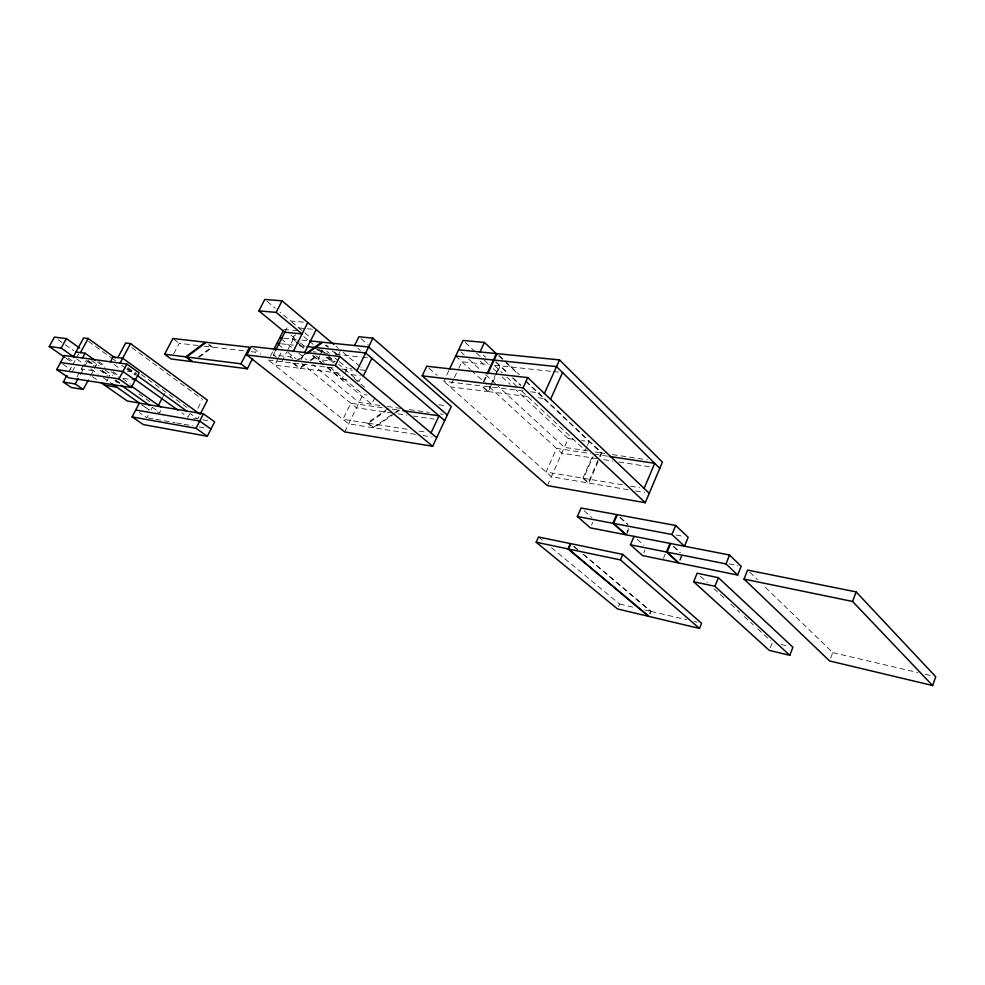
<?xml version="1.0" encoding="UTF-8"?>
<svg xmlns="http://www.w3.org/2000/svg" width="985" height="985" viewBox="0 0 985 985"><rect width="100%" height="100%" fill="white"/><g stroke="black" fill="none" stroke-linecap="round" stroke-linejoin="round"><path stroke-width="0.74" stroke-dasharray="4.92 3.69" d="M830.65 658.177L832.744 652.624L762.883 584.905M770.344 647.736L772.412 642.405L770.171 640.349M679.576 560.096L681.324 555.848M680.229 560.231L682.568 554.567M649.558 613.803L650.592 611.291L583.095 554.358M650.125 613.938L651.159 611.426L583.674 554.481M663.484 558.347L665.232 554.136M618.555 606.477L619.59 604.014L551.428 547.685M643.784 552.831L644.941 550.061M626.829 532.306L628.393 528.613M626.423 534.892L629.033 528.736M591.554 525.054L592.761 522.235M598.117 461.657L588.808 483.069L583.563 478.291L592.933 456.794M598.03 460.217L588.144 482.958L582.886 478.181L546.072 472.024L556.55 448.397L590.483 453.556M599.656 456.474L601.219 452.891L523.17 378.942M600.321 456.584L601.884 452.989L526.088 381.133M586.9 446.673L585.238 450.477L519.181 388.644M587.454 445.417L589.129 441.612L581.667 440.529M582.886 478.181L593.438 454.011M547.438 485.617L568.259 438.571L515.648 389.506M453.765 378.929L450.034 386.859L487.673 391.525L490.173 386.108M490.801 384.753L495.184 375.26M495.812 373.906L499.567 365.78L495.098 365.3M523.146 390.897L482.133 385.948L488.363 391.611L492.118 383.473M492.746 382.118L497.129 372.625M497.757 371.271L500.257 365.854L551.92 371.394M483.339 381.786L486.491 374.977M484.029 381.86L487.193 375.063M454.38 377.6L458.111 369.671M458.739 368.341L461.842 361.729L489.139 364.659M448.778 370.692L443.767 381.306L481.456 385.861L487.673 391.525M374.903 397.546L371.665 404.244L324.361 365.337M344.725 431.935L362.936 394.48L367.134 395.059M360.436 378.609L359.082 381.367L338.631 364.351M327.094 366.999L341.881 379.176L343.888 375.076M344.565 373.709L347.249 368.255L351.559 368.759M338.914 354.046L340.145 351.559M319.829 355.819L317.995 359.513L335.22 361.52L326.983 354.662M320.445 354.6L322.895 349.675M301.09 359.722L303.836 354.243M294.256 335.466L292.434 339.074L298.344 343.937M281.858 361.754L286.635 352.285M287.325 350.931L295.512 334.703M274.692 352.199L273.313 354.908L290.489 356.915L292.496 352.95M284.825 332.216L288.642 324.705M278.029 358.725L274.766 365.164L299.12 368.181L305.128 363.859M278.669 357.444L282.584 349.712M270.395 356.25L273.017 351.091M198.945 416.618L197.726 418.982L190.327 413.663M189.76 413.798L187.95 417.308L181.696 412.826M197.874 408.344L201.826 400.686M148.095 415.461L146.913 417.751L139.427 412.592M162.463 397.608L164.606 393.52M157.071 412.038L159.705 412.481L161.503 409.058M151.062 409.772L152.256 407.494M173.717 353.726L179.208 343.309L198.391 345.538M106.762 381.293L108.165 378.683M72.656 370.84L74.54 367.331M90.46 376.073L98.414 361.36L105.752 366.58M77.039 376.91L85.67 361.015M80.314 374.546L83.959 367.836M84.685 366.494L87.616 361.101M69.085 371.407L71.991 366.1M72.718 364.77L75.623 359.427M76.337 358.121L78.504 354.132L80.758 355.72M198.194 357.099L211.676 347.077L208.512 344.639M199.13 357.223L212.625 347.188L245.388 350.992M295.192 361.335L304.821 354.366M298.677 359.722L305.904 354.489M309.93 360.399L315.926 356.065M293.862 363.206L300.203 368.316L305.005 364.856M311.014 360.522L317.022 356.188M382.192 407.692L350.795 403.21L342.94 419.327L367.245 423.082L388.176 408.553M394.911 413.392L374.017 427.847L368.316 423.254L385.578 411.274M391.365 414.931L372.946 427.675L367.245 423.082M394.985 412.419L398.494 409.994M396.081 412.58L399.59 410.154M303.491 322.144L290.538 320.95L280.011 312.159M298.923 327.943L306.126 328.633M307.566 328.768L316.197 329.606M284.012 329.421L296.682 330.664M284 338.2L296.263 339.48M301.878 340.059L310.497 340.958M553.447 371.554L559.517 372.207M281.451 343.827L293.456 345.119M299.452 345.772L305.449 346.425M313.23 351.768L316.234 352.101M323.351 352.901L327.906 353.406M335.491 354.243L361.298 357.124M362.812 357.296L367.368 357.801M204.289 346.215L211.676 347.077M251.347 351.694L255.817 352.211L252.652 349.7M360.178 369.794L364.475 370.311L361.089 367.454M268.425 360.128L334.395 368.094M341.894 369.006L352.408 370.274M530.73 391.808L539.842 392.916M300.203 368.316L342.226 373.512M351.226 374.632L360.227 375.753M488.363 391.611L529.302 396.672M538.401 397.805L545.986 398.74M341.881 379.176L349.047 380.087M438.756 404.786L447.104 405.931M379.939 405.426L359.057 402.459L312.91 364.795M387.4 406.473L400.821 408.381M409.489 409.6L429.152 412.395M440.369 413.983L443.139 414.365M127.151 371.074L136.102 372.342M392.289 409.132L399.836 410.216M392.325 413.01L356.459 407.802L301.878 363.539M397.928 413.823L406.977 415.141M412.998 416.015L434.114 419.093M568.259 438.571L575.708 439.655M93.366 370.692L81.373 368.932L85.042 371.505M123.26 378.363L135.204 380.148M587.959 450.884L564.38 447.338L498.004 386.12M595.322 452.004L601.219 452.891M601.884 452.989L604.913 453.445M612.485 454.59L647.28 459.835M594.115 454.11L607.745 456.19M368.316 423.254L407.137 429.251M419.081 431.085L426.542 432.243M597.144 458.641L561.782 453.186L485.026 382.943M603.817 459.675L612.904 461.079M618.949 462.014L650.716 466.927M415.436 434.348L348.653 423.87L268.08 359.857M423.021 435.53L432.206 436.971M583.563 478.291L622.914 484.866M630.486 486.122L639.561 487.637M628.159 489.73L551.366 476.728L442.77 380.419M635.645 490.998L644.732 492.525M193.54 418.256L196.323 418.736M202.701 419.832L208.672 420.841M148.378 417.997L154.362 419.068M155.827 419.302L175.231 422.75M176.684 422.996L182.681 424.067M184.133 424.301L193.109 425.902M199.044 426.936L205.028 428.007M676.252 535.027L683.701 536.443M729.146 563.863L738.159 565.661M832.744 652.624L917.835 672.533M925.297 674.282L931.268 675.685M619.59 604.014L634.352 607.486M644.695 609.912L650.592 611.291M651.159 611.426L686.742 619.774M694.154 621.523L697.121 622.212M781.203 644.486L788.517 646.209M62.941 364.179L70.23 369.178M67.99 357.986L74.023 362.16M141.803 404.884L149.227 410.043L141.766 404.786M66.192 358.331L71.031 361.717M92.405 376.639L97.306 380.062M76.941 359.143L84.55 364.585M90.768 368.956L98.278 374.14M103.203 377.6L110.665 382.943M88.33 360.781L95.779 366.038M101.984 370.422L109.421 375.679M115.627 380.062L121.832 384.445M58.041 339.677L64.062 343.925M65.256 344.775L73.69 350.734M87.603 360.559L94.929 365.731M102.243 370.902L109.569 376.073M115.824 380.493L120.835 384.039M86.212 360.608L93.686 365.891M99.916 370.286L107.39 375.556M114.863 380.826L117.35 382.586M152.232 407.211L159.705 412.481M97.478 362.049L104.939 367.331M111.157 371.751L118.606 377.033M91.654 360.522L99.103 365.804M105.309 370.2L112.758 375.482M138.836 393.938L150.016 401.855M113.09 371.788L117.978 375.26M122.891 378.757L130.426 384.113M114.137 364.487L120.392 368.969M127.976 367.725L136.706 374.004M127.459 368.452L136.09 374.657M88.539 341.463L111.945 358.281M113.177 359.168L115.639 360.941M121.795 365.361L125.501 368.021M126.733 368.895L135.351 375.1M141.175 374.435L187.864 408.122M131.855 347.557L202.491 399.417M173.963 339.32L179.208 343.309M209.46 344.75L212.625 347.188M253.65 348.394L260.865 354.12M273.313 354.908L276.514 357.481M292.779 363.071L299.12 368.181M290.489 356.915L292.631 358.651M278.139 344.294L283.237 348.431M287.632 351.99L295.943 358.725M280.971 338.729L291.609 347.422M298.714 353.209L307 359.968M293.259 339.16L295.623 341.106M296.793 342.066L303.86 347.89M313.279 355.634L321.406 362.32M299.526 344.91L304.254 348.801M312.541 355.61L323.178 364.364M538.5 537.01L544.373 541.861M291.08 335.245L299.329 342.041M300.511 343.014L305.215 346.905M315.816 355.634L324.065 362.443M329.95 367.294L362.936 394.48M321.098 349.773L325.801 353.689M303.749 336.538L313.168 344.356M319.054 349.244L322.575 352.187M328.461 357.075L334.358 361.963M354.366 378.597L364.955 387.4M317.638 349.256L321.381 352.359M327.217 357.198L334.223 363.009M314.449 347.397L320.285 352.236M326.121 357.075L333.127 362.886M267.132 301.422L275.32 308.256M291.597 321.824L303.614 331.846M304.784 332.832L310.632 337.707M326.897 351.276L329.162 353.159M334.814 357.875L338.2 360.707M339.333 361.643L347.249 368.255M325.222 345.058L327.537 347.003M332.191 350.894L336.845 354.797M326.318 345.169L328.645 347.114M334.469 351.99L337.954 354.92M336.082 346.363L338.421 348.345M343.014 352.224L359.956 366.506M574.366 546.626L577.85 549.581M573.787 546.515L577.272 549.458M358.023 348.53L360.35 350.512M361.187 338.754L368.107 344.738M584.277 510.87L591.825 517.519M429.054 368.255L437.057 375.359M637.307 539.374L643.907 545.308M619.848 517.482L627.297 524.217M620.501 517.593L627.95 524.34M455.673 356.077L470.35 369.51M471.47 370.545L483.894 381.909M700.507 576.348L707.255 582.541M713.99 588.735L726.351 600.087M730.845 604.211L739.833 612.473M744.328 616.598L753.316 624.859M757.81 628.996L769.051 639.314M673.235 546.429L679.749 552.425M460.869 351.891L464.255 355.006M468.749 359.156L481.123 370.557M485.63 374.706L496.871 385.086M673.888 546.552L680.401 552.56M480.114 361.163L483.192 364.019M465.289 342.534L475.361 351.928M476.481 352.962L483.192 359.229M484.312 360.276L488.782 364.45M493.263 368.624L496.625 371.764M502.215 376.984L510.058 384.285M483.364 355.092L485.605 357.198M494.556 365.583L502.399 372.921M506.869 377.107L518.073 387.585M496.169 362.012L507.558 372.712M513.148 377.969L520.979 385.332M495.677 362.123L506.869 372.638M512.459 377.895L520.289 385.258M499.333 355.782L503.791 360.005M504.911 361.064L519.403 374.792M498.644 355.708L505.33 362.049M506.45 363.108L518.713 374.719M749.794 572.211L757.428 579.611"/><path stroke-width="1.48" d="M932.623 685.535L935.75 676.732L856.15 591.911L747.603 570.093L744.032 579.082L829.604 660.96L932.623 685.535L852.567 601.453L744.032 579.082M852.567 601.453L856.15 591.911M789.798 655.333L792.913 647.243L718.397 577.678L697.134 573.245L693.674 581.766L769.31 650.408L789.798 655.333L714.925 586.297L693.674 581.766M670.637 543.548L667.091 552.129L679.071 563.063L737.654 575.055L741.163 566.264L729.553 555.023L626.423 534.892L613.593 523.404L617.299 514.699L675.673 525.473L688.17 537.281L684.489 546.207L671.93 534.486L613.593 523.404M714.925 586.297L718.397 577.678M699.485 628.442L701.579 623.259L622.754 554.383L570.869 543.683L568.554 549.027L649.078 616.45L699.485 628.442L620.427 559.899L568.554 549.027M737.654 575.055L725.982 563.9L729.553 555.023M671.93 534.486L675.673 525.473M634.008 536.406L630.462 544.803L642.614 555.602L678.419 562.928L666.426 551.994L669.985 543.424M644.104 488.4L654.729 463.332L609.259 456.412M620.427 559.899L622.754 554.383M649.238 493.3L527.726 377.587L426.764 366.235L422.183 375.851L547.438 485.617L645.261 502.719L662.413 462.113L559.529 359.907L497.105 353.664L487.821 373.697M612.941 523.281L616.659 514.589L581.052 508.014L577.345 516.534L590.335 527.861L625.783 534.769L612.941 523.281L577.345 516.534M567.976 548.904L570.29 543.56L538.5 537.01L536.197 542.242L617.521 608.952L648.524 616.314L567.976 548.904L536.197 542.242M550.529 399.307L562.558 372.539M544.397 393.458L559.529 359.907M645.261 502.719L523.047 387.856L527.726 377.587M487.132 373.623L496.415 353.59L458.628 349.81M436.687 437.672L339.751 356.435L251.249 346.474L246.878 354.994L344.725 431.935L432.674 446.254L451.278 406.497L372.909 338.138L358.872 336.759L354.551 345.55M480.003 351.953L484.448 342.448L496.699 354.058M431.024 432.932L439.051 415.818L402.853 410.646M449.406 369.363L463.048 340.441L484.448 342.448M363.231 376.122L371.924 358.306M356.902 370.816L372.909 338.138M246.878 354.994L335.269 365.509L339.751 356.435M304.525 352.876L316.197 329.606M293.161 351.633L307.812 322.538M207.306 436.256L214.644 421.863L203.415 413.823L139.328 403.173L132.101 416.926L143.317 424.584L207.306 436.256L196.003 428.303L132.101 416.926M275.381 350.832L285.034 331.822M196.003 428.303L203.415 413.823M273.67 349.798L283.409 330.615M186.633 356.976L240.956 363.81L249.488 347.188L206.308 342.3L186.633 356.976L192.998 361.778L247.346 368.784L252.554 358.577M282.055 300.819L264.78 299.465L258.907 310.891L276.145 312.38L282.055 300.819L333.743 344.393M158.179 405.771L161.749 398.962M131.288 387.536L139.094 372.773L126.893 364.068L64.37 355.487L56.687 369.584L68.839 377.846L131.288 387.536L118.988 378.917L56.687 369.584M164.618 354.206L172.917 338.52L205.36 342.189L185.697 356.853L164.618 354.206L170.971 358.946L192.063 361.655L185.697 356.853M118.988 378.917L126.893 364.068M117.831 357.592L125.661 343.014L130.549 343.593L207.416 400.181L200.152 414.266L122.694 358.232L113.004 356.939L110.382 361.803M120.071 363.133L130.549 343.593M66.918 375.396L63.299 382.045L71.289 387.499L83.232 389.444L88.293 380.087M63.299 382.045L75.217 383.941L78.135 378.572M80.474 352.618L88.182 338.483L115.294 358.011M82.469 357.974L85.055 353.221L94.991 360.276M73.358 356.718L83.614 337.929L88.182 338.483M66.364 338.594L54.421 337.116L49.25 346.498L61.168 348.062L66.364 338.594L79.65 348.025M306.027 353.492L321.726 342.127L309.746 340.884M308.317 352.741L322.834 342.251L368.562 347.003L447.313 414.956M279.777 337.756L282.781 338.077M455.673 356.077L493.436 360.017M494.125 360.091L556.525 366.592L659.79 468.318M276.957 343.334L279.949 343.654M306.951 346.585L314.449 347.397M315.545 347.508L365.657 352.938L444.666 420.62M422.183 375.851L523.047 387.856M75.931 352.014L85.055 353.221M60.516 362.517L122.965 371.493L135.204 380.148M104.656 385.209L116.71 387.093M135.708 410.031L199.733 421.063L210.987 429.066M630.462 544.803L666.426 551.994M667.091 552.129L725.982 563.9M75.217 383.941L83.232 389.444M49.25 346.498L64.985 357.481M100.987 382.636L127.299 401.018L139.402 403.037L111.797 383.645M61.168 348.062L74.515 357.444M121.093 385.221L149.745 405.451M131.03 385.861L160.863 407.027M134.157 378.819L177.94 410.142M137.321 375.544L186.633 411.004M240.956 363.81L247.346 368.784M258.907 310.891L284.825 332.216L302.063 333.94L276.145 312.38M335.269 365.509L432.674 446.254"/></g></svg>
